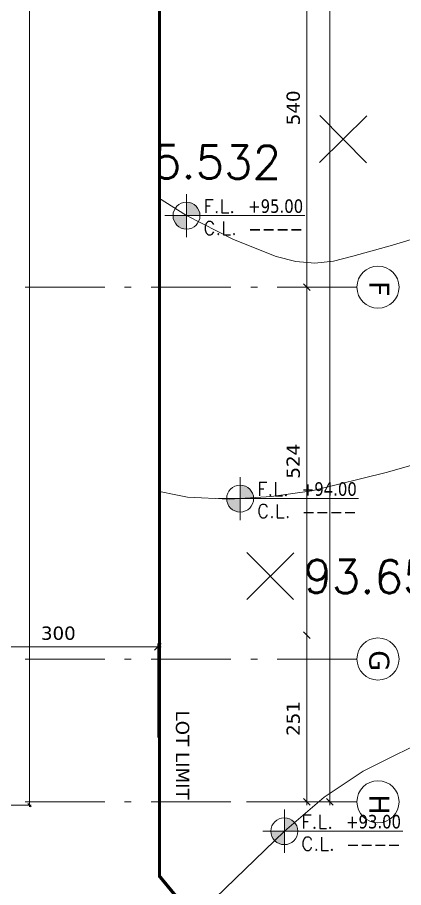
# Model space of a CAD drawing. Header units: inches. Extents: x -48 to 777, y -156 to 510.
# Drawn here: x 113.01 to 118.83, y 126.41 to 139.52 of the extents above; entities that cross this region are included whole.
import ezdxf
from ezdxf.enums import TextEntityAlignment as Align

# ---------------------------------------------------------------- set-up
doc = ezdxf.new("R2010")
doc.units = ezdxf.units.IN
doc.header["$MEASUREMENT"] = 0
doc.set_wipeout_variables(frame=1)
doc.linetypes.add('ACAD_ISO10W100', pattern=[18, 12, -3, 0, -3])
doc.linetypes.add('NUHA', pattern=[1.45, 0.75, -0.25, 0.2, -0.25])
doc.layers.get('Defpoints').update_dxf_attribs({"lineweight": 5})
for name, color, linetype, lineweight in [('A-ANNOTATION', 34, 'Continuous', 5), ('A-AXIS ST', 251, 'ACAD_ISO10W100', 5), ('A-DIM', 9, 'Continuous', 5), ('A-LEVELS', 139, 'Continuous', 20), ('A-LIMIT LOT', 235, 'ACAD_ISO10W100', 20), ('A-SIGNS1', 20, 'Continuous', 15), ('A-SIGNS2', 30, 'Continuous', 15), ('A-TEXT', 50, 'Continuous', 15)]:
    doc.layers.add(name, color=color, linetype=linetype, lineweight=lineweight)
doc.layers.add('pts pc', color=7, linetype='Continuous')
doc.styles.add('2mm', font='simplex.shx', dxfattribs={"height": 0.5})
doc.styles.add('ROMAND', font='verdana.ttf')
doc.styles.add('ROMANS', font='romans__.ttf', dxfattribs={"height": 0.14})
doc.dimstyles.new('M-1.100', dxfattribs={"dimtxt": 0.2, "dimasz": 0.1, "dimexe": 0.05, "dimexo": 0.05, "dimgap": 0.1, "dimtad": 1, "dimlfac": 100, "dimrnd": 0.5, "dimzin": 9, "dimdsep": 46, "dimtxsty": 'ROMAND', "dimblk": 'OBLIQUE', "dimcen": 1, "dimdle": 0.05, "dimclrd": 256, "dimclre": 256, "dimclrt": 2, "dimadec": 0, "dimazin": 0, "dimtfac": 0.666667, "dimtmove": 2, "dimatfit": 3, "dimfxl": 0.04, "dimtolj": 1, "dimtzin": 5, "dimlwd": -1, "dimlwe": -1, "dimarcsym": 0})
doc.dimstyles.new('M-1.50', dxfattribs={"dimtxt": 0.1, "dimasz": 0.05, "dimexe": 0.025, "dimexo": 0.025, "dimgap": 0.05, "dimtad": 1, "dimlfac": 100, "dimrnd": 0.5, "dimzin": 9, "dimdsep": 46, "dimtxsty": 'ROMAND', "dimblk": 'OBLIQUE', "dimcen": 1, "dimdle": 0.025, "dimclrd": 256, "dimclre": 256, "dimclrt": 2, "dimadec": 0, "dimazin": 0, "dimtfac": 0.666667, "dimtmove": 2, "dimatfit": 3, "dimfxl": 0.04, "dimtolj": 1, "dimtzin": 5, "dimlwd": -1, "dimlwe": -1, "dimarcsym": 0})

# ---------------------------------------------------------------- blocks, each defined once
blk = doc.blocks.new('_Oblique')
at = {"color": 0, "linetype": 'ByBlock', "lineweight": -2}
blk.add_line((-0.5, -0.5), (0.5, 0.5), dxfattribs=at)
blk = doc.blocks.new('*D553')
at = {"layer": 'A-DIM', "transparency": 16777216}
for p, q in [((656.864, 316.118), (656.864, 310.618)), ((656.51, 316.068), (656.914, 316.068)), ((656.51, 310.668), (656.914, 310.668))]:
    blk.add_line(p, q, dxfattribs=at)
at = {"layer": 'Defpoints', "color": 0, "transparency": 16777216}
for p in [(656.46, 316.068), (656.46, 310.668), (656.864, 310.668)]:
    blk.add_point(p, dxfattribs=at)
at = {"layer": 'A-DIM', "transparency": 16777216, "xscale": 0.1, "yscale": 0.1, "zscale": 0.1}
for p, rotation in [((656.864, 316.068), 90), ((656.864, 310.668), 270)]:
    blk.add_blockref('_Oblique', p, dxfattribs=dict(at, rotation=rotation))
at = {"layer": 'A-DIM', "color": 2, "transparency": 16777216, "insert": (656.66, 313.368), "char_height": 0.2, "attachment_point": 5, "rotation": 90, "style": 'ROMAND'}
blk.add_mtext('\\A1;540', dxfattribs=at)
blk = doc.blocks.new('*D554')
at = {"layer": 'A-DIM', "transparency": 16777216}
for p, q in [((656.864, 310.718), (656.864, 305.376)), ((656.51, 310.668), (656.914, 310.668))]:
    blk.add_line(p, q, dxfattribs=at)
at = {"layer": 'Defpoints', "color": 0, "transparency": 16777216}
for p in [(656.46, 310.668), (656.864, 305.426), (656.864, 305.426)]:
    blk.add_point(p, dxfattribs=at)
at = {"layer": 'A-DIM', "transparency": 16777216, "xscale": 0.1, "yscale": 0.1, "zscale": 0.1}
for p, rotation in [((656.864, 310.668), 90), ((656.864, 305.426), 270)]:
    blk.add_blockref('_Oblique', p, dxfattribs=dict(at, rotation=rotation))
at = {"layer": 'A-DIM', "color": 2, "transparency": 16777216, "insert": (656.66, 308.047), "char_height": 0.2, "attachment_point": 5, "rotation": 90, "style": 'ROMAND'}
blk.add_mtext('\\A1;524', dxfattribs=at)
blk = doc.blocks.new('*D555')
at = {"layer": 'A-DIM', "transparency": 16777216}
for p, q in [((656.864, 302.868), (656.864, 305.476)), ((656.344, 302.918), (656.914, 302.918))]:
    blk.add_line(p, q, dxfattribs=at)
at = {"layer": 'Defpoints', "color": 0, "transparency": 16777216}
for p in [(656.864, 305.426), (656.864, 305.426), (656.294, 302.918)]:
    blk.add_point(p, dxfattribs=at)
at = {"layer": 'A-DIM', "transparency": 16777216, "xscale": 0.1, "yscale": 0.1, "zscale": 0.1}
for p, rotation in [((656.864, 305.426), 90), ((656.864, 302.918), 270)]:
    blk.add_blockref('_Oblique', p, dxfattribs=dict(at, rotation=rotation))
at = {"layer": 'A-DIM', "color": 2, "transparency": 16777216, "insert": (656.66, 304.172), "char_height": 0.2, "attachment_point": 5, "rotation": 90, "style": 'ROMAND'}
blk.add_mtext('\\A1;251', dxfattribs=at)
blk = doc.blocks.new('*D556')
at = {"layer": 'A-DIM', "transparency": 16777216}
for p, q in [((656.665, 330.269), (657.259, 330.269)), ((657.209, 302.868), (657.209, 330.319)), ((655.957, 302.918), (657.259, 302.918))]:
    blk.add_line(p, q, dxfattribs=at)
at = {"layer": 'Defpoints', "color": 0, "transparency": 16777216}
for p in [(656.615, 330.269), (657.209, 330.269), (655.907, 302.918)]:
    blk.add_point(p, dxfattribs=at)
at = {"layer": 'A-DIM', "transparency": 16777216, "xscale": 0.1, "yscale": 0.1, "zscale": 0.1}
for p, rotation in [((657.209, 330.269), 90), ((657.209, 302.918), 270)]:
    blk.add_blockref('_Oblique', p, dxfattribs=dict(at, rotation=rotation))
at = {"layer": 'A-DIM', "color": 2, "transparency": 16777216, "insert": (657.004, 316.593), "char_height": 0.2, "attachment_point": 5, "rotation": 90, "style": 'ROMAND'}
blk.add_mtext('\\A1;2735', dxfattribs=at)
blk = doc.blocks.new('*D452')
at = {"layer": 'A-DIM', "transparency": 16777216}
for p, q in [((113.195, 155.833), (113.195, 127.632)), ((112.152, 155.808), (113.22, 155.808)), ((110.152, 127.657), (113.22, 127.657))]:
    blk.add_line(p, q, dxfattribs=at)
at = {"layer": 'Defpoints', "color": 0, "transparency": 16777216}
for p in [(112.127, 155.808), (110.127, 127.657), (113.195, 127.657)]:
    blk.add_point(p, dxfattribs=at)
at = {"layer": 'A-DIM', "transparency": 16777216, "xscale": 0.05, "yscale": 0.05, "zscale": 0.05}
for p, rotation in [((113.195, 155.808), 90), ((113.195, 127.657), 270)]:
    blk.add_blockref('_Oblique', p, dxfattribs=dict(at, rotation=rotation))
at = {"layer": 'A-DIM', "color": 2, "transparency": 16777216, "insert": (113.093, 141.733), "char_height": 0.1, "attachment_point": 5, "rotation": 90, "style": 'ROMAND'}
blk.add_mtext('\\A1;2815', dxfattribs=at)
blk = doc.blocks.new('*D975')
at = {"layer": 'A-DIM', "transparency": 16777216}
for p, q in [((-315972.32, -27928.435), (-315972.32, -27927.018)), ((-315969.32, -27928.435), (-315969.32, -27927.018)), ((-315969.27, -27927.068), (-315972.37, -27927.068))]:
    blk.add_line(p, q, dxfattribs=at)
at = {"layer": 'Defpoints', "color": 0, "transparency": 16777216}
for p in [(-315972.32, -27927.068), (-315972.32, -27928.485), (-315969.32, -27928.485)]:
    blk.add_point(p, dxfattribs=at)
at = {"layer": 'A-DIM', "transparency": 16777216, "xscale": 0.1, "yscale": 0.1, "zscale": 0.1, "rotation": 180}
blk.add_blockref('_Oblique', (-315972.32, -27927.068), dxfattribs=at)
at = {"layer": 'A-DIM', "transparency": 16777216, "xscale": 0.1, "yscale": 0.1, "zscale": 0.1}
blk.add_blockref('_Oblique', (-315969.32, -27927.068), dxfattribs=at)
at = {"layer": 'A-DIM', "color": 2, "transparency": 16777216, "insert": (-315970.82, -27926.864), "char_height": 0.2, "attachment_point": 5, "style": 'ROMAND'}
blk.add_mtext('\\A1;300', dxfattribs=at)
blk = doc.blocks.new('GXFHGCGFCD')
at = {"layer": 'A-SIGNS1', "linetype": 'NUHA'}
h = blk.add_hatch(color=256, dxfattribs=at)
h.paths.add_polyline_path([(90.382, 61.33), (90.382, 61.17), (90.542, 61.17, 0.414214)])
h.paths.add_polyline_path([(90.382, 61.17), (90.222, 61.17, 0.414214), (90.382, 61.01)])
at = {"layer": 'A-SIGNS1'}
for p, q in [((90.382, 60.914), (90.382, 61.426)), ((90.126, 61.17), (91.79, 61.17))]:
    blk.add_line(p, q, dxfattribs=at)
blk.add_circle((90.382, 61.17), 0.16, dxfattribs=at)
blk = doc.blocks.new('DGXFHXFGDFD')
at = {"layer": 'A-SIGNS1'}
blk.add_blockref('GXFHGCGFCD', (0, 0), dxfattribs=at)
at = {"layer": 'A-SIGNS2', "linetype": 'NUHA', "style": 'ROMANS'}
for s, p in [('F.L.', (90.583, 61.203)), ('C.L.', (90.583, 60.941))]:
    blk.add_text(s, height=0.16, dxfattribs=at).set_placement(p)
at = {"layer": 'A-SIGNS2', "style": 'ROMANS', "width": 0.910135, "flags": 4}
for tag, p, p2 in [('NIV.FINI', (91.116, 61.203), (91.79, 61.203)), ('NIV.BETON', (91.116, 60.941), (91.79, 60.941))]:
    blk.add_attdef(tag, text='', height=0.16, dxfattribs=at).set_placement(p, p2, align=Align.FIT)
blk = doc.blocks.new('AXIS')
at = {"layer": 'A-ANNOTATION', "linetype": 'Continuous'}
for centre in [(657.93576, 310.66777), (657.93576, 305.06777), (657.93576, 302.91777)]:
    blk.add_circle(centre, 0.31723, dxfattribs=at)
at = {"layer": 'A-AXIS ST', "ltscale": 0.1}
for p, q in [((657.61853, 310.66777), (627.81853, 310.66777)), ((657.61853, 305.06777), (627.81853, 305.06777)), ((657.61853, 302.91777), (627.81853, 302.91777))]:
    blk.add_line(p, q, dxfattribs=at)
at = {"layer": 'A-ANNOTATION', "char_height": 0.3, "width": 5.0170833, "attachment_point": 1, "rotation": 270, "style": 'ROMAND'}
for s, insert in [('\\pi2.4127;F', (658.10571, 313.17509)), ('\\pi2.3749;G', (658.10571, 307.57509)), ('\\pi2.3938;H', (658.10571, 305.42509))]:
    blk.add_mtext(s, dxfattribs=dict(at, insert=insert))
at = {"layer": 'A-DIM'}
for base, p1, p2, picture, middle in [((657.20851, 330.26919), (655.90711, 302.91777), (656.61547, 330.26919), '*D556', (657.00434, 316.59348)), ((656.86441, 310.66777), (656.45965, 316.06777), (656.45965, 310.66777), '*D553', (656.66031, 313.36777)), ((656.86441, 305.42568), (656.45965, 310.66777), (656.86441, 305.42568), '*D554', (656.66024, 308.04672)), ((655.9071052171, 302.9177665352), (656.294272528, 302.9177665352), (655.9071052171, 302.9177665352), '*D555', (656.6602429485, 304.1717239199))]:
    dim = blk.add_linear_dim(base=base, p1=p1, p2=p2, angle=90, dimstyle='M-1.100', dxfattribs=at)
    dim.commit()
    dim.dimension.update_dxf_attribs({"geometry": picture, "text_midpoint": middle})
blk = doc.blocks.new('LOT 688  TOPOGRAPHIC PLAN')
at = {"layer": 'A-LEVELS', "color": 209, "linetype": 'Continuous'}
blk.add_lwpolyline([(-315970.88805, -27917.37097), (-315971.06119, -27917.64262), (-315971.14557, -27917.92218), (-315971.14929, -27918.20701), (-315971.08044, -27918.49448), (-315970.94712, -27918.78197), (-315970.75741, -27919.06684), (-315970.51942, -27919.34646), (-315970.24124, -27919.61821), (-315969.59667, -27920.12754), (-315968.88848, -27920.57379), (-315968.18141, -27920.93593), (-315967.53711, -27921.19153), (-315967.24194, -27921.26538), (-315966.95573, -27921.29099), (-315966.67132, -27921.2602), (-315966.3837, -27921.18526), (-315965.78578, -27921.01778), (-315965.50124, -27920.93213)], dxfattribs=at)
at = {"layer": 'A-LEVELS', "linetype": 'Continuous'}
for points in [[(-315971.55993, -27922.42779), (-315971.35728, -27922.646), (-315971.03355, -27923.1453), (-315970.75098, -27923.66507), (-315970.42846, -27924.12924), (-315970.22818, -27924.31779), (-315969.99912, -27924.47357), (-315969.47057, -27924.69569), (-315968.87465, -27924.81334), (-315968.24322, -27924.84429), (-315967.60816, -27924.80633), (-315966.99891, -27924.71692), (-315965.86111, -27924.43959), (-315963.64868, -27923.80732)], [(-315968.60238, -27930.99518), (-315967.41388, -27929.84415), (-315966.815, -27929.33098), (-315966.22398, -27928.93818), (-315965.07657, -27928.37038), (-315964.50003, -27928.07408), (-315963.87019, -27927.93479), (-315962.58428, -27927.73491), (-315962.3039, -27927.57611), (-315962.03632, -27927.38134), (-315961.50181, -27926.98885), (-315961.22346, -27926.82507), (-315960.93009, -27926.70555), (-315960.29313, -27926.61484)]]:
    blk.add_lwpolyline(points, dxfattribs=at)
at = {"layer": 'A-LIMIT LOT', "linetype": 'Continuous', "const_width": 0.1}
blk.add_lwpolyline([(-315996.80172, -27893.57917), (-315985.1164, -27950.2257), (-315970.22923, -27937.16678), (-315964.6636, -27941.43051), (-315964.08799, -27936.87852), (-315969.32038, -27930.53073), (-315969.32038, -27896.23659), (-315996.80172, -27893.57917)], dxfattribs=at)
at = {"layer": 'pts pc', "linetype": 'Continuous'}
for points in [[(-315966.17119, -27919.07211), (-315966.88197, -27919.77531)], [(-315966.17498, -27919.7791), (-315966.87818, -27919.06832)], [(-315967.27047, -27925.65031), (-315967.98125, -27926.35351)], [(-315967.27426, -27926.3573), (-315967.97746, -27925.64652)]]:
    blk.add_lwpolyline(points, dxfattribs=at)
at = {"layer": 'pts pc', "color": 1, "char_height": 0.5, "attachment_point": 1, "rotation": 359.692852, "style": '2mm'}
for s, insert, width in [('\\Fsimplex.shx;\\W1.0000000000;\\T1.0000000000;\\o\\l95.532', (-315969.81934, -27919.50936), 3.0714286), ('\\Fsimplex.shx;\\W1.0000000000;\\T1.0000000000;\\o\\l93.652', (-315967.12452, -27925.7546), 3.0714286), ('\\Fsimplex.shx;\\W1.0000000000;\\T1.0000000000;\\o\\l93.182', (-315971.95932, -27926.44969), 2.9761905)]:
    blk.add_mtext(s, dxfattribs=dict(at, insert=insert, width=width))
at = {"linetype": 'Continuous'}
blk.add_wipeout([(-315996.80172, -27893.57917), (-315969.32038, -27896.23659), (-315969.32038, -27930.53073), (-315964.08799, -27936.87852), (-315964.6636, -27941.43051), (-315970.22923, -27937.16678), (-315985.1164, -27950.2257)], dxfattribs=at).dxf.layer = 'A-LIMIT LOT'
at = {"layer": 'A-SIGNS1'}
ref = blk.add_blockref('DGXFHXFGDFD', (-316083.42038, -27998.08855), dxfattribs=dict(at, xscale=1.267200000000003, yscale=1.267200000000003, zscale=1.267200000000003))
ref.add_attrib('NIV.FINI', '+95.00', dxfattribs={"layer": 'A-SIGNS2', "height": 0.202752, "style": 'ROMAND', "width": 0.797031}).set_placement((-315967.95836, -27920.53194), (-315967.1304, -27920.53194), align=Align.FIT)
ref.add_attrib('NIV.BETON', '----', dxfattribs={"layer": 'A-SIGNS2', "height": 0.202752, "style": 'ROMAND', "width": 1.634557}).set_placement((-315967.95836, -27920.86371), (-315967.1304, -27920.86371), align=Align.FIT)
ref = blk.add_blockref('DGXFHXFGDFD', (-316082.61192, -28002.3493), dxfattribs=dict(at, xscale=1.267200000000003, yscale=1.267200000000003, zscale=1.267200000000003))
ref.add_attrib('NIV.FINI', '+94.00', dxfattribs={"layer": 'A-SIGNS2', "height": 0.202752, "style": 'ROMAND', "width": 0.797031}).set_placement((-315967.1499, -27924.79269), (-315966.32194, -27924.79269), align=Align.FIT)
ref.add_attrib('NIV.BETON', '----', dxfattribs={"layer": 'A-SIGNS2', "height": 0.202752, "style": 'ROMAND', "width": 1.634557}).set_placement((-315967.1499, -27925.12445), (-315966.32194, -27925.12445), align=Align.FIT)
ref = blk.add_blockref('DGXFHXFGDFD', (-316081.94578, -28007.35891), dxfattribs=dict(at, xscale=1.267200000000003, yscale=1.267200000000003, zscale=1.267200000000003))
ref.add_attrib('NIV.FINI', '+93.00', dxfattribs={"layer": 'A-SIGNS2', "height": 0.202752, "style": 'ROMAND', "width": 0.797031}).set_placement((-315966.48376, -27929.80229), (-315965.65579, -27929.80229), align=Align.FIT)
ref.add_attrib('NIV.BETON', '----', dxfattribs={"layer": 'A-SIGNS2', "height": 0.202752, "style": 'ROMAND', "width": 1.634557}).set_placement((-315966.48376, -27930.13406), (-315965.65579, -27930.13406), align=Align.FIT)
at = {"layer": 'A-TEXT', "insert": (-315968.84803, -27928.02741, 93), "char_height": 0.2, "width": 7.1807633, "attachment_point": 1, "rotation": 270, "style": 'ROMAND'}
blk.add_mtext('LOT LIMIT', dxfattribs=at)
at = {"layer": 'A-DIM'}
dim = blk.add_aligned_dim(p1=(-315969.32038, -27928.48546), p2=(-315972.32038, -27928.48546), distance=-1.41759, dimstyle='M-1.100', dxfattribs=at)
dim.commit()
dim.dimension.update_dxf_attribs({"geometry": '*D975', "text_midpoint": (-315970.82038, -27926.86371)})

msp = doc.modelspace()

# ---------------------------------------------------------------- block references
at = {"layer": 'pts pc'}
msp.add_blockref('LOT 688  TOPOGRAPHIC PLAN', (316084.44716, 28057.10823), dxfattribs=at)

# ---------------------------------------------------------------- next in the draw order: block references
at = {"layer": 'A-DIM'}
msp.add_blockref('AXIS', (-539.49175, -175.21088), dxfattribs=at)

# ---------------------------------------------------------------- next in the draw order: dimensions: what is measured, and where the dimension line sits
dim = msp.add_linear_dim(base=(113.19537, 127.65688), p1=(112.12678, 155.80845), p2=(110.12678, 127.65688), angle=90, dimstyle='M-1.50', dxfattribs=at)
dim.commit()
dim.dimension.update_dxf_attribs({"geometry": '*D452', "text_midpoint": (113.09309, 141.73267)})

doc.saveas('drawing.dxf')
